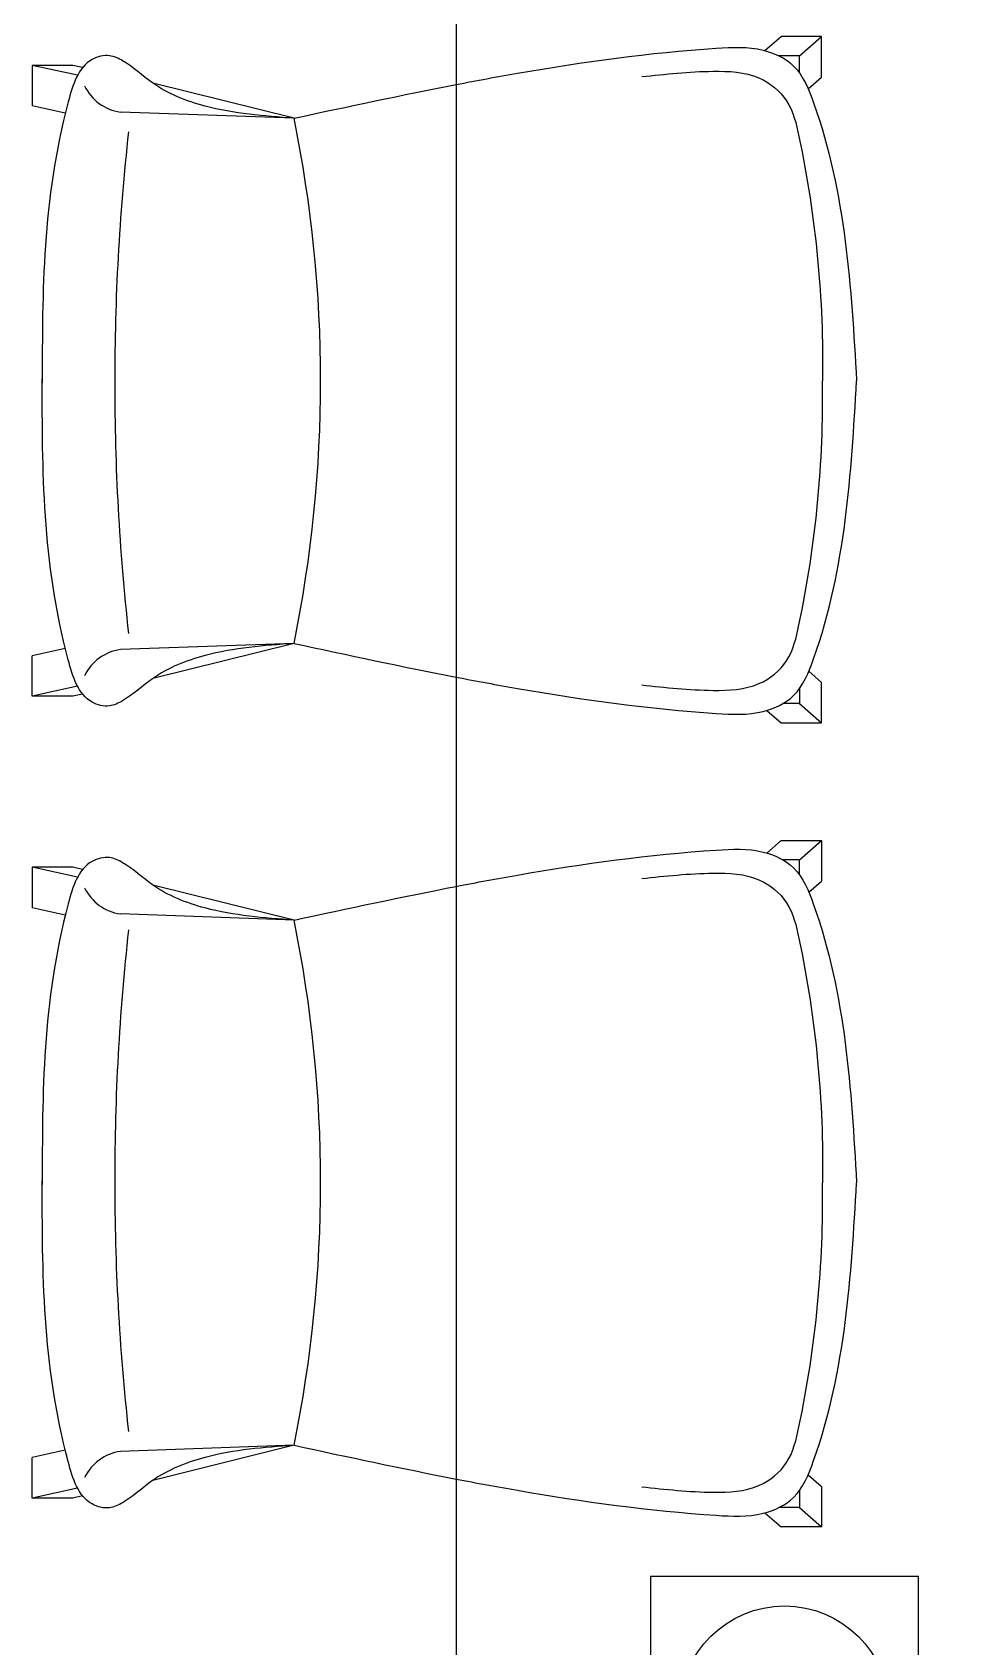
# Model space of a CAD drawing. Header units: millimetres. Extents: x -38686 to 870903, y -23218 to 232707.
# Drawn here: x 50424 to 51115, y 27979 to 29185 of the extents above; entities that cross this region are included whole.
import ezdxf

# ---------------------------------------------------------------- set-up
doc = ezdxf.new("R2010")
doc.units = ezdxf.units.MM
doc.header["$LTSCALE"] = 10
doc.layers.add('40 - Detail Outline', color=142, linetype='Continuous')

msp = doc.modelspace()

# ---------------------------------------------------------------- linework, layer by layer
at = {"layer": '40 - Detail Outline', "color": 251}
for p, q in [((50970.81768995814, 29170.92867922481), (50982.79638080491, 29181.43869330252)), ((50996.5779334809, 29166.98940035163), (51013.04638080488, 29181.43869330252)), ((51003.09215272579, 29142.45492776984), (51013.04638080488, 29151.18869330251)), ((51003.58369525272, 28707.59118308528), (51013.04638080488, 28699.28869330253)), ((50996.5779334809, 28683.48798625338), (51013.04638080488, 28669.0386933025)), ((50972.18167952477, 28678.35195309959), (50982.79638080491, 28669.0386933025)), ((50972.18167952477, 28571.94913978762), (50982.79638080491, 28581.26239958471)), ((50996.5779334809, 28566.81310663382), (51013.04638080488, 28581.26239958471)), ((51003.58369525272, 28542.70990980194), (51013.04638080488, 28551.01239958474)), ((51003.09215272579, 28107.84616511738), (51013.04638080488, 28099.11239958471)), ((50996.5779334809, 28083.31169253557), (51013.04638080488, 28068.86239958468)), ((50970.81768995814, 28079.37241366239), (50982.79638080491, 28068.86239958468))]:
    msp.add_line(p, q, dxfattribs=at)
at = {"layer": '40 - Detail Outline', "color": 7}
for p, q in [((50457.93358863081, 29152.48904129232), (50424.23545274051, 29159.90830126633)), ((50461.72830074475, 29158.31365601738), (50454.48545274048, 29159.90830126633)), ((50619.47685969956, 29120.48510730311), (50514.11962594563, 29146.64637842784)), ((50448.86551182004, 29124.23554399331), (50424.23545274051, 29129.65830126633)), ((50619.47685969956, 29120.48510730311), (50489.94267123326, 29125.02504707304)), ((50448.86551182004, 28724.65954931736), (50424.23545274051, 28719.23679204436)), ((50619.47685969956, 28728.40998600762), (50489.94267123326, 28723.87004623764)), ((50619.47685969956, 28728.40998600762), (50514.11962594563, 28702.24871488285)), ((50457.93358863081, 28696.40605201835), (50424.23545274051, 28688.98679204438)), ((50461.72830074475, 28690.58143729331), (50454.48545274048, 28688.98679204438)), ((50457.93358863081, 28553.89504086885), (50424.23545274051, 28561.31430084286)), ((50461.72830074475, 28559.71965559391), (50454.48545274048, 28561.31430084286)), ((50619.47685969956, 28521.8911068796), (50514.11962594563, 28548.05237800437)), ((50448.86551182004, 28525.64154356984), (50424.23545274051, 28531.06430084286)), ((50619.47685969956, 28521.8911068796), (50489.94267123326, 28526.43104664956)), ((50619.47685969956, 28129.81598558415), (50489.94267123326, 28125.27604581417)), ((50619.47685969956, 28129.81598558415), (50514.11962594563, 28103.65471445938)), ((50448.86551182004, 28126.06554889389), (50424.23545274051, 28120.64279162089)), ((50457.93358863081, 28097.81205159488), (50424.23545274051, 28090.39279162087)), ((50461.72830074475, 28091.98743686983), (50454.48545274048, 28090.39279162087))]:
    msp.add_line(p, q, dxfattribs=at)
at = {"layer": '40 - Detail Outline', "color": 0}
for points in [[(50740.53621490681, 27715.58808852562), (52139.82877586695, 27715.58808852562), (52139.82877586695, 30115.59469722004), (50740.53621490681, 30115.59469722004)], [(50885.37614088395, 28031.96666947461), (50885.37614088395, 27831.96666947461), (51085.37614088395, 27831.96666947461), (51085.37614088395, 28031.96666947461)]]:
    msp.add_lwpolyline(points, close=True, dxfattribs=at)
at = {"layer": '40 - Detail Outline', "color": 251}
for points in [[(51013.04638080488, 29151.18869330251), (51013.04638080488, 29181.43869330252), (50982.79638080491, 29181.43869330252)], [(50996.5779334809, 29154.2524398815), (50996.5779334809, 29166.98940035163), (50981.27833517865, 29166.98940035163)], [(50982.79638080491, 28669.0386933025), (51013.04638080488, 28669.0386933025), (51013.04638080488, 28699.28869330253)], [(50996.5779334809, 28694.64265342919), (50996.5779334809, 28683.48798625338), (50984.2040254169, 28683.48798625338)], [(50982.79638080491, 28581.26239958471), (51013.04638080488, 28581.26239958471), (51013.04638080488, 28551.01239958474)], [(50996.5779334809, 28555.65843945802), (50996.5779334809, 28566.81310663382), (50984.2040254169, 28566.81310663382)], [(50996.5779334809, 28096.04865300572), (50996.5779334809, 28083.31169253557), (50981.27833517865, 28083.31169253557)], [(51013.04638080488, 28099.11239958471), (51013.04638080488, 28068.86239958468), (50982.79638080491, 28068.86239958468)]]:
    msp.add_lwpolyline(points, dxfattribs=at)
at = {"layer": '40 - Detail Outline', "color": 7}
for points in [[(50454.48545274048, 29159.90830126633), (50424.23545274051, 29159.90830126633), (50424.23545274051, 29129.65830126633)], [(50454.48545274048, 28688.98679204438), (50424.23545274051, 28688.98679204438), (50424.23545274051, 28719.23679204436)], [(50454.48545274048, 28561.31430084286), (50424.23545274051, 28561.31430084286), (50424.23545274051, 28531.06430084286)], [(50454.48545274048, 28090.39279162087), (50424.23545274051, 28090.39279162087), (50424.23545274051, 28120.64279162089)]]:
    msp.add_lwpolyline(points, dxfattribs=at)
at = {"layer": '40 - Detail Outline', "color": 0}
msp.add_circle((50985.37614088395, 27931.96666947461), 77.9486191780743, dxfattribs=at)
at = {"layer": '40 - Detail Outline', "color": 7}
for centre, radius, start, end in [((50494.89457971154, 29159.6880079787), 35.01488621035698, 205.4667587462894, 261.869805442841), ((49660.74366355911, 28924.44754665535), 978.5704198300806, 348.443710032264, 11.55628996773605), ((50494.89457971154, 28689.20708533203), 35.01488621035698, 98.13019455715899, 154.5332412537106), ((50494.89457971154, 28561.09400755523), 35.01488621035698, 205.4667587462894, 261.869805442841), ((49660.74366355911, 28325.85354623188), 978.5704198300806, 348.443710032264, 11.55628996773605), ((50494.89457971154, 28090.61308490856), 35.01488621035698, 98.13019455715899, 154.5332412537106)]:
    msp.add_arc(centre, radius, start, end, dxfattribs=at)
at = {"layer": '40 - Detail Outline', "color": 252}
for centre, start, end in [((52179.73646435153, 28923.73643379008), 173.6772623169049, 180.0237101640314), ((52179.73646435153, 28922.33437568841), 179.9762898359686, 186.3227376830951), ((52179.73646435153, 28327.96671719879), 173.6772623169049, 180.0237101640314), ((52179.73646435153, 28326.56465909713), 179.9762898359686, 186.3227376830951)]:
    msp.add_arc(centre, 1694.041736389199, start, end, dxfattribs=at)
at = {"layer": '40 - Detail Outline', "color": 7}
for points in [[(50619.47685969956, 29120.48510730311), (50553.09250483714, 29129.51809180235), (50513.84821839529, 29146.82748154181), (50491.61076133751, 29163.31286455322), (50481.83095123922, 29167.13003172657), (50468.86653849119, 29164.29185493715), (50451.04063746723, 29132.66654463579), (50431.67312649763, 28923.03540473921)], [(50619.47685969956, 28728.40998600762), (50553.09250483714, 28719.37700150832), (50513.84821839529, 28702.06761176891), (50491.61076133751, 28685.58222875748), (50481.83095123922, 28681.76506158417), (50468.86653849119, 28684.60323837354), (50451.04063746723, 28716.22854867488), (50431.67312649763, 28925.85968857148)], [(50619.47685969956, 28521.8911068796), (50553.09250483714, 28530.92409137888), (50513.84821839529, 28548.23348111829), (50491.61076133751, 28564.71886412975), (50481.83095123922, 28568.53603130309), (50468.86653849119, 28565.69785451368), (50451.04063746723, 28534.07254421232), (50431.67312649763, 28324.44140431574)], [(50619.47685969956, 28129.81598558415), (50553.09250483714, 28120.78300108485), (50513.84821839529, 28103.47361134541), (50491.61076133751, 28086.98822833401), (50481.83095123922, 28083.17106116069), (50468.86653849119, 28086.00923795007), (50451.04063746723, 28117.63454825141), (50431.67312649763, 28327.265688148)]]:
    msp.add_spline(points, degree=3, dxfattribs=at)
at = {"layer": '40 - Detail Outline', "color": 251}
for points, knots in [([(50740.53621490681, 29145.65912192), (50755.76033514767, 29148.60424859759), (50819.915134865, 29160.49124656227), (50896.02394595067, 29171.01704829289), (50966.62661729276, 29174.54715665233), (50996.24511357717, 29160.46889404468), (51030.58715446608, 29074.143458708), (51035.18145946355, 28994.10581586421), (51039.17996970162, 28924.44754665535)], [123.5927595209742, 123.5927595209742, 123.5927595209742, 123.5927595209742, 170.1355759843166, 319.5227469909576, 354.6478799243233, 380.1661366452458, 411.4482740788598, 621.3896084434285, 621.3896084434285, 621.3896084434285, 621.3896084434285]), ([(50878.9444921235, 29151.49913983547), (50896.54268117691, 29153.39336467962), (50925.51947651335, 29156.51235410882), (50964.89914460364, 29154.70601096018), (50990.01400942772, 29134.46755969188), (51008.10364538108, 29055.04468629206), (51014.67467035854, 28985.19806882548), (51013.7487784297, 28924.44754665535)], [0, 0, 0, 0, 53.39363940775534, 87.91680534252177, 114.678858232539, 142.9209336328946, 326.0317576177737, 326.0317576177737, 326.0317576177737, 326.0317576177737]), ([(50740.53621490681, 28703.23597139069), (50755.76033514767, 28700.29084471309), (50819.915134865, 28688.40384674842), (50896.02394595067, 28677.87804501778), (50966.62661729276, 28674.34793665835), (50996.24511357717, 28688.426199266), (51030.58715446608, 28774.75163460274), (51035.18145946355, 28854.78927744647), (51039.17996970162, 28924.44754665535)], [123.5927595209742, 123.5927595209742, 123.5927595209742, 123.5927595209742, 170.1355759843166, 319.5227469909576, 354.6478799243233, 380.1661366452458, 411.4482740788598, 621.3896084434285, 621.3896084434285, 621.3896084434285, 621.3896084434285]), ([(50878.9444921235, 28697.39595347525), (50896.54268117691, 28695.50172863107), (50925.51947651335, 28692.38273920187), (50964.89914460364, 28694.18908235051), (50990.01400942772, 28714.42753361884), (51008.10364538108, 28793.85040701866), (51014.67467035854, 28863.69702448522), (51013.7487784297, 28924.44754665535)], [0, 0, 0, 0, 53.39363940775534, 87.91680534252177, 114.678858232539, 142.9209336328946, 326.0317576177737, 326.0317576177737, 326.0317576177737, 326.0317576177737]), ([(50740.53621490681, 28547.06512149653), (50755.76033514767, 28550.01024817412), (50819.915134865, 28561.8972461388), (50896.02394595067, 28572.42304786942), (50966.62661729276, 28575.95315622886), (50996.24511357717, 28561.8748936212), (51030.58715446608, 28475.54945828448), (51035.18145946355, 28395.51181544074), (51039.17996970162, 28325.85354623188)], [123.5927595209742, 123.5927595209742, 123.5927595209742, 123.5927595209742, 170.1355759843166, 319.5227469909576, 354.6478799243233, 380.1661366452458, 411.4482740788598, 621.3896084434285, 621.3896084434285, 621.3896084434285, 621.3896084434285]), ([(50878.9444921235, 28552.90513941196), (50896.54268117691, 28554.79936425615), (50925.51947651335, 28557.91835368535), (50964.89914460364, 28556.11201053671), (50990.01400942772, 28535.87355926841), (51008.10364538108, 28456.45068586855), (51014.67467035854, 28386.60406840198), (51013.7487784297, 28325.85354623188)], [0, 0, 0, 0, 53.39363940775534, 87.91680534252177, 114.678858232539, 142.9209336328946, 326.0317576177737, 326.0317576177737, 326.0317576177737, 326.0317576177737]), ([(50740.53621490681, 28104.64197096722), (50755.76033514767, 28101.69684428961), (50819.915134865, 28089.80984632494), (50896.02394595067, 28079.28404459431), (50966.62661729276, 28075.75393623487), (50996.24511357717, 28089.83219884253), (51030.58715446608, 28176.15763417922), (51035.18145946355, 28256.19527702299), (51039.17996970162, 28325.85354623188)], [123.5927595209742, 123.5927595209742, 123.5927595209742, 123.5927595209742, 170.1355759843166, 319.5227469909576, 354.6478799243233, 380.1661366452458, 411.4482740788598, 621.3896084434285, 621.3896084434285, 621.3896084434285, 621.3896084434285]), ([(50878.9444921235, 28098.80195305174), (50896.54268117691, 28096.9077282076), (50925.51947651335, 28093.7887387784), (50964.89914460364, 28095.59508192703), (50990.01400942772, 28115.83353319532), (51008.10364538108, 28195.25640659518), (51014.67467035854, 28265.10302406175), (51013.7487784297, 28325.85354623188)], [0, 0, 0, 0, 53.39363940775534, 87.91680534252177, 114.678858232539, 142.9209336328946, 326.0317576177737, 326.0317576177737, 326.0317576177737, 326.0317576177737])]:
    msp.add_open_spline(points, degree=3, knots=knots, dxfattribs=at)
at = {"layer": '40 - Detail Outline', "color": 7}
for points in [[(50619.47685969956, 29120.48510730311), (50659.79298798647, 29129.16177612236), (50700.10911627338, 29137.83844494163), (50740.53621490681, 29145.65912192)], [(50619.47685969956, 28728.40998600762), (50659.79298798647, 28719.73331718833), (50700.10911627338, 28711.05664836909), (50740.53621490681, 28703.23597139069)], [(50619.47685969956, 28521.8911068796), (50659.79298798647, 28530.56777569888), (50700.10911627338, 28539.24444451813), (50740.53621490681, 28547.06512149653)], [(50619.47685969956, 28129.81598558415), (50659.79298798647, 28121.13931676486), (50700.10911627338, 28112.46264794557), (50740.53621490681, 28104.64197096722)]]:
    msp.add_open_spline(points, degree=3, dxfattribs=at)

doc.saveas('drawing.dxf')
